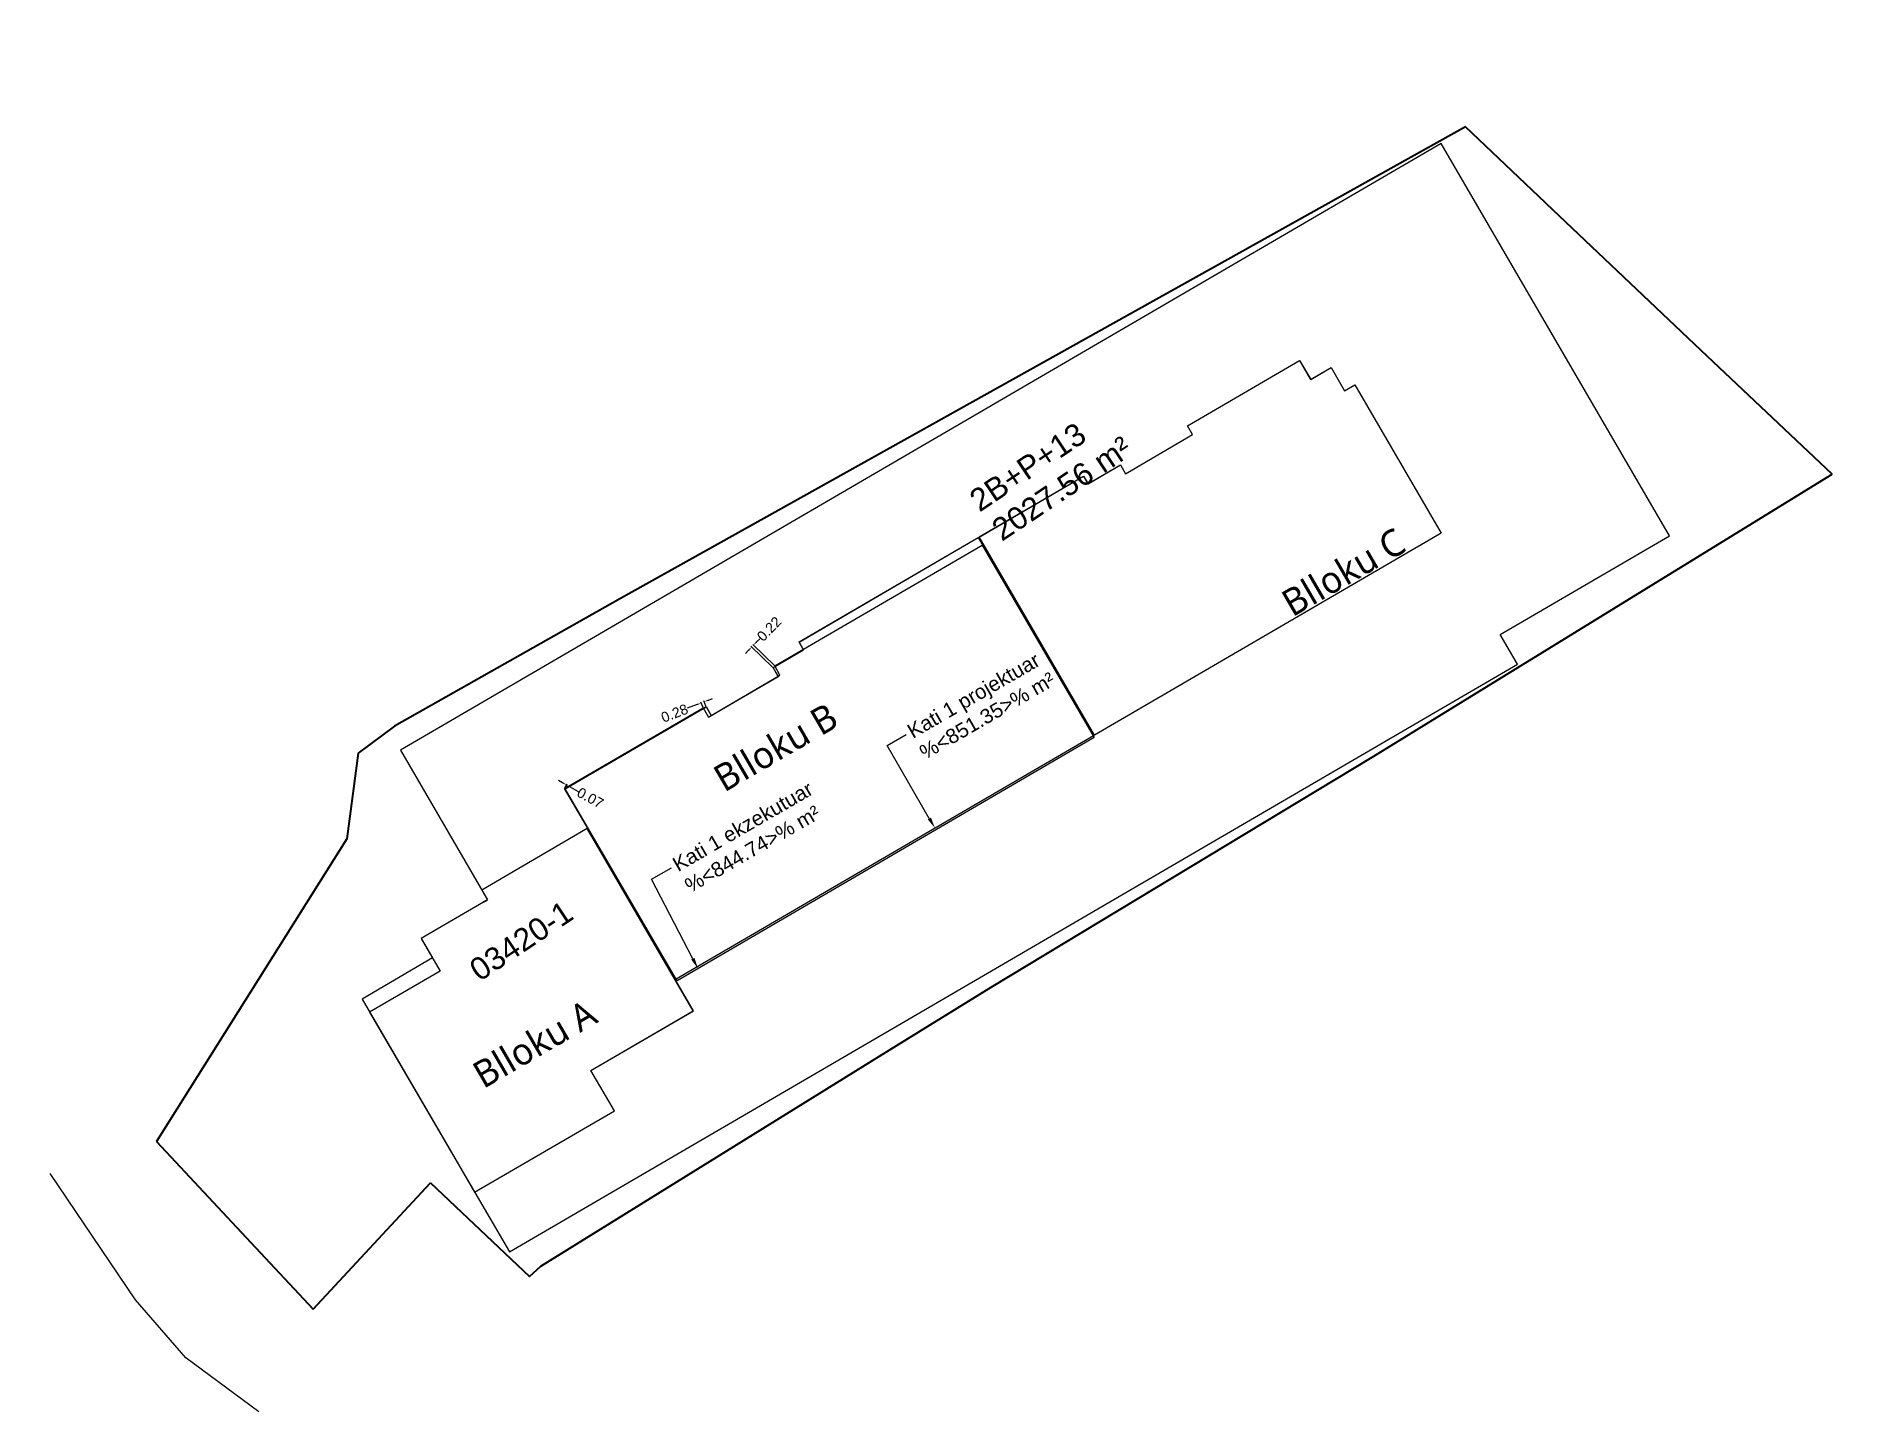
# Model space of a CAD drawing. Header units: metres. Extents: x 7424970 to 7511300, y 4693080 to 4707800.
# Drawn here: x 7511138.4 to 7511299.9, y 4693080.3 to 4693202.6 of the extents above; entities outside this region: 2.
import ezdxf
from ezdxf import colors
from ezdxf.entities.mleader import LeaderData, LeaderLine
from ezdxf.math import Vec2, Vec3

# ---------------------------------------------------------------- set-up
doc = ezdxf.new("R2010")
doc.units = ezdxf.units.M
doc.linetypes.add('1_300', pattern=[2010, 1059, -528, 0, -423])
for name, color, linetype, lineweight in [('2D Drafting - General_Pen_No__1', 7, 'Continuous', 13), ('asfalt pikat', 183, 'Continuous', 0), ('Drawing & Figure_Pen_No__101', 252, 'Continuous', 13), ('kati 1 ekzekutim', 1, 'Continuous', 0), ('kati 1 ekzekutim pikat', 1, 'Continuous', 0), ('Kati 1 projekt', 7, 'Continuous', 0), ('Parc-Baz', 7, 'Continuous', 0), ('projekti b2', 5, 'Continuous', 0)]:
    doc.layers.add(name, color=color, linetype=linetype, lineweight=lineweight)
doc.layers.add('2D Drafting - General_Pen_No__8', color=7, linetype='Continuous', lineweight=35, true_color=0xa80f02)
doc.styles.add('GENERATED_STYLE_2', font='Microsoft YaHei UI.ttf')
doc.styles.get("Standard").update_dxf_attribs({"font": 'arial.ttf'})
doc.dimstyles.get("Standard").update_dxf_attribs({"dimtxt": 0.18, "dimasz": 0.18, "dimexe": 0.18, "dimexo": 0.0625, "dimgap": 0.09, "dimtad": 0, "dimtih": 1, "dimtoh": 1, "dimdec": 4, "dimzin": 0, "dimdsep": 46, "dimtxsty": 'Standard', "dimcen": 0.09, "dimadec": 0, "dimazin": 0, "dimtfac": 1, "dimtdec": 4, "dimtofl": 0, "dimtmove": 0, "dimatfit": 3, "dimfxl": 1, "dimtolj": 1, "dimtzin": 0, "dimarcsym": 0})

# ---------------------------------------------------------------- blocks, each defined once
blk = doc.blocks.new('CLB9C14.tmp')
at = {"layer": '2D Drafting - General_Pen_No__1', "color": 7, "linetype": 'Continuous', "lineweight": 13, "flags": 128}
for points in [[(47.23, 16.27), (47.23, 35.87), (61.73, 35.87), (61.73, 34.97), (68.63, 34.97), (68.63, 35.87), (71.78, 35.87), (71.78, 36.67), (90.23, 36.67), (90.23, 16.27)], [(101.08, 36.67), (101.08, 35.87), (104.43, 35.87), (104.43, 34.97), (111.33, 34.97), (111.33, 35.87), (122.88, 35.87), (122.88, 33.92), (124.98, 33.92), (124.98, 31.52), (126.03, 31.52), (126.03, 16.27), (90.33, 16.27), (90.33, 36.67)], [(22.18, 8.92), (36.58, 8.92), (36.58, 13.07), (47.13, 13.07), (47.13, 31.82), (36.28, 31.82), (36.28, 30.82), (29.43, 30.82), (29.43, 28.82), (22.18, 28.82), (22.18, 13.07)]]:
    blk.add_lwpolyline(points, close=True, dxfattribs=at)
at = {"layer": '2D Drafting - General_Pen_No__8', "color": 14, "linetype": '1_300', "lineweight": 35, "true_color": 0xa80f02}
blk.add_lwpolyline([(0, 27.08), (2.72, 15.09), (4.53, 7.17), (19.21, 11.62), (22.63, 0), (23.98, 0.28), (39.93, 0.71), (61.14, 1.28), (71.09, 1.54), (110.7, 2.13), (158.74, 3.27), (154.19, 18.64), (148.89, 36.84), (148.84, 36.98), (146.1, 46.4), (59.99, 48.02), (36.89, 48.35), (32.89, 47.88), (28.19, 41.8)], close=True, dxfattribs=at)
blk = doc.blocks.new('*D68')
at = {"layer": 'Defpoints', "color": 0, "transparency": 16777216}
for p in [(7511185.42, 4693135.75, 627.31), (7511185.48, 4693135.72), (7511185.59, 4693136.06)]:
    blk.add_point(p, dxfattribs=at)
at = {"layer": 'kati 1 ekzekutim', "color": 0, "lineweight": -2, "transparency": 16777216}
for p, q in [((7511185.24, 4693136.25), (7511184.89, 4693136.44)), ((7511185.44, 4693135.78), (7511185.63, 4693136.14)), ((7511185.5, 4693135.74), (7511185.69, 4693136.1)), ((7511186, 4693135.83), (7511186.64, 4693135.48))]:
    blk.add_line(p, q, dxfattribs=at)
at = {"layer": 'kati 1 ekzekutim', "color": 0, "transparency": 16777216}
for points in [[(7511185.27, 4693136.31), (7511185.21, 4693136.19), (7511185.59, 4693136.06)], [(7511186.03, 4693135.89), (7511185.97, 4693135.77), (7511185.65, 4693136.02)]]:
    blk.add_solid(points, dxfattribs=at)
at = {"layer": 'kati 1 ekzekutim', "color": 0, "transparency": 16777216, "insert": (7511187.71, 4693134.9), "char_height": 0.9, "attachment_point": 5, "rotation": 331.3952}
blk.add_mtext('\\A1;0.07', dxfattribs=at)
blk = doc.blocks.new('*D70')
at = {"layer": 'Defpoints', "color": 0, "transparency": 16777216}
for p in [(7511197.58, 4693143.34), (7511197.75, 4693142.92, 627.34), (7511198.01, 4693143.02)]:
    blk.add_point(p, dxfattribs=at)
at = {"layer": 'kati 1 ekzekutim', "color": 0, "lineweight": -2, "transparency": 16777216}
for p, q in [((7511198.22, 4693143.59), (7511198.59, 4693143.73)), ((7511197.21, 4693143.2), (7511196.34, 4693142.87)), ((7511197.74, 4693142.95), (7511197.55, 4693143.43)), ((7511198, 4693143.05), (7511197.81, 4693143.53))]:
    blk.add_line(p, q, dxfattribs=at)
at = {"layer": 'kati 1 ekzekutim', "color": 0, "transparency": 16777216}
for points in [[(7511197.19, 4693143.26), (7511197.23, 4693143.14), (7511197.58, 4693143.34)], [(7511198.19, 4693143.65), (7511198.24, 4693143.53), (7511197.84, 4693143.45)]]:
    blk.add_solid(points, dxfattribs=at)
at = {"layer": 'kati 1 ekzekutim', "color": 0, "transparency": 16777216, "insert": (7511195.21, 4693142.43), "char_height": 0.9, "attachment_point": 5, "rotation": 21.0575}
blk.add_mtext('\\A1;0.28', dxfattribs=at)
blk = doc.blocks.new('*D72')
at = {"layer": 'Defpoints', "color": 0, "transparency": 16777216}
for p in [(7511202.23, 4693148.49), (7511203.97, 4693146.49), (7511204.12, 4693146.65, 627.34)]:
    blk.add_point(p, dxfattribs=at)
at = {"layer": 'kati 1 ekzekutim', "color": 0, "lineweight": -2, "transparency": 16777216}
for p, q in [((7511204.1, 4693146.67), (7511202.17, 4693148.55)), ((7511202.51, 4693148.78), (7511202.79, 4693149.06)), ((7511201.8, 4693148.05), (7511201.52, 4693147.76)), ((7511203.95, 4693146.51), (7511202.01, 4693148.4))]:
    blk.add_line(p, q, dxfattribs=at)
at = {"layer": 'kati 1 ekzekutim', "color": 0, "transparency": 16777216}
for points in [[(7511202.46, 4693148.82), (7511202.56, 4693148.73), (7511202.23, 4693148.49)], [(7511201.75, 4693148.09), (7511201.85, 4693148), (7511202.08, 4693148.33)]]:
    blk.add_solid(points, dxfattribs=at)
at = {"layer": 'kati 1 ekzekutim', "color": 0, "transparency": 16777216, "insert": (7511203.63, 4693149.93), "char_height": 0.9, "attachment_point": 5, "rotation": 45.8131}
blk.add_mtext('\\A1;0.22', dxfattribs=at)

msp = doc.modelspace()

# ---------------------------------------------------------------- linework, layer by layer
at = {"color": 7, "linetype": 'Continuous', "lineweight": 30}
msp.add_line((7511178.521, 4693125.814), (7511178.175, 4693125.612), dxfattribs=at)
at = {"color": 4, "flags": 128}
msp.add_lwpolyline([(7425065.77, 4707784.187), (7425058.015, 4707797.492), (7425055.293, 4707795.906), (7425052.977, 4707799.88), (7425042.998, 4707794.064), (7425043.577, 4707793.071), (7425037.616, 4707789.596), (7425037.037, 4707790.59), (7425006.107, 4707772.563), (7425006.686, 4707771.569), (7425000.725, 4707768.094), (7425000.146, 4707769.088), (7424987.618, 4707761.786), (7424990.287, 4707757.207), (7424974.908, 4707748.244), (7424976.595, 4707745.35), (7424970.332, 4707741.699), (7424979.673, 4707725.673), (7424992.114, 4707732.924), (7424990.125, 4707736.336), (7424999.239, 4707741.649), (7424997.603, 4707744.457)], close=True, dxfattribs=at)
msp.add_lwpolyline([(7425065.77, 4707784.187), (7425058.015, 4707797.492), (7425055.293, 4707795.906), (7425052.977, 4707799.88), (7425042.998, 4707794.064), (7425043.577, 4707793.071), (7425037.616, 4707789.596), (7425037.037, 4707790.59), (7425006.107, 4707772.563), (7425006.686, 4707771.569), (7425000.725, 4707768.094), (7425000.146, 4707769.088), (7424987.618, 4707761.786), (7424990.287, 4707757.207), (7424974.908, 4707748.244), (7424976.595, 4707745.35), (7424970.332, 4707741.699), (7424979.673, 4707725.673), (7424992.114, 4707732.924), (7424990.125, 4707736.336), (7424999.239, 4707741.649), (7424997.603, 4707744.457)], close=True, dxfattribs=at)
at = {"layer": '2D Drafting - General_Pen_No__8', "color": 14, "linetype": '1_300', "lineweight": 35, "true_color": 0xa80f02}
msp.add_lwpolyline([(7511149.107, 4693104.338), (7511157.49, 4693095.35), (7511163.042, 4693089.419), (7511173.489, 4693100.651), (7511182.296, 4693092.338), (7511183.316, 4693093.257), (7511196.886, 4693101.661), (7511214.925, 4693112.833), (7511223.387, 4693118.074), (7511257.308, 4693138.522), (7511298.249, 4693163.699), (7511286.572, 4693174.693), (7511272.83, 4693187.74), (7511272.717, 4693187.844), (7511265.6, 4693194.599), (7511190.39, 4693152.64), (7511170.27, 4693141.29), (7511167.048, 4693138.865), (7511166.048, 4693131.246)], close=True, dxfattribs=at)
at = {"layer": 'asfalt pikat'}
msp.add_polyline3d([(7511158.191, 4693080.299, 623.644), (7511151.717, 4693085.089, 623.726), (7511147.242, 4693090.254, 623.794), (7511139.618, 4693101.488, 623.972)], dxfattribs=at)
at = {"layer": 'kati 1 ekzekutim', "elevation": 627.309, "flags": 128}
msp.add_lwpolyline([(7511195.44, 4693118.621), (7511185.423, 4693135.748), (7511197.748, 4693142.917), (7511198.231, 4693142.084), (7511204.591, 4693145.814), (7511204.124, 4693146.65), (7511222.596, 4693157.383), (7511232.545, 4693140.287), (7511195.44, 4693118.621)], dxfattribs=at)
at = {"layer": 'Kati 1 projekt', "color": 7, "linetype": 'Continuous', "lineweight": 13, "flags": 128}
for points in [[(7511231.603, 4693163.524), (7511232.006, 4693162.832), (7511234.9, 4693164.519), (7511235.354, 4693163.742), (7511241.315, 4693167.216), (7511240.862, 4693167.994), (7511250.84, 4693173.81), (7511251.822, 4693172.125), (7511253.637, 4693173.183), (7511254.845, 4693171.109), (7511255.752, 4693171.638), (7511263.432, 4693158.462), (7511232.588, 4693140.486), (7511222.316, 4693158.11)], [(7511195.351, 4693118.782), (7511185.482, 4693135.716), (7511198.009, 4693143.018), (7511198.462, 4693142.24), (7511204.424, 4693145.715), (7511203.97, 4693146.492), (7511206.692, 4693148.078), (7511206.289, 4693148.769), (7511222.229, 4693158.06), (7511232.502, 4693140.435)], [(7511177.41, 4693099.818), (7511189.851, 4693107.069), (7511187.761, 4693110.655), (7511196.876, 4693115.967), (7511187.435, 4693132.167), (7511178.061, 4693126.703), (7511178.564, 4693125.839), (7511172.646, 4693122.39), (7511173.653, 4693120.662), (7511167.389, 4693117.011), (7511175.32, 4693103.404)]]:
    msp.add_lwpolyline(points, close=True, dxfattribs=at)
at = {"layer": 'Parc-Baz', "flags": 128}
msp.add_lwpolyline([(7511182.297, 4693092.338), (7511173.489, 4693100.651), (7511163.042, 4693089.419), (7511157.49, 4693095.35), (7511149.107, 4693104.338), (7511166.048, 4693131.246), (7511167.048, 4693138.865), (7511170.27, 4693141.29), (7511190.39, 4693152.64), (7511265.6, 4693194.599), (7511272.717, 4693187.844), (7511272.83, 4693187.74), (7511286.572, 4693174.693), (7511298.249, 4693163.699), (7511274.995, 4693149.399), (7511262.759, 4693141.874), (7511257.308, 4693138.522), (7511250.183, 4693134.227), (7511240.833, 4693128.591), (7511237.876, 4693126.808), (7511230.89, 4693122.597), (7511223.387, 4693118.074), (7511214.925, 4693112.833), (7511196.886, 4693101.661), (7511183.316, 4693093.257), (7511182.297, 4693092.338)], dxfattribs=at)
at = {"layer": 'projekti b2'}
msp.add_lwpolyline([(7511283.772, 4693158.222), (7511263.429, 4693193.126), (7511170.809, 4693139.144), (7511178.564, 4693125.839), (7511172.646, 4693122.39), (7511174.333, 4693119.495), (7511168.069, 4693115.845), (7511180.507, 4693094.505), (7511270.23, 4693146.799), (7511268.694, 4693149.434), (7511283.772, 4693158.222)], close=True, dxfattribs=at)

# ---------------------------------------------------------------- block references
at = {"layer": 'Kati 1 projekt', "color": 3, "rotation": 30.23545305571858}
msp.add_blockref('CLB9C14.tmp', (7511162.743, 4693080.941), dxfattribs=at)

# ---------------------------------------------------------------- texts
msp.add_text('2B+P+13', height=2, rotation=33.79361).set_placement((7511222.354, 4693160.276))
at = {"color": 0}
msp.add_text('2027.56 m²', height=2, rotation=33.79361, dxfattribs=at).set_placement((7511224.34, 4693157.671))
at = {"layer": 'Drawing & Figure_Pen_No__101', "color": 252, "linetype": 'Continuous', "lineweight": 13, "char_height": 2.4, "attachment_point": 8, "rotation": 30.23545, "style": 'GENERATED_STYLE_2'}
for s, insert in [('\\A1;Blloku C', (7511255.357, 4693153.916)), ('\\A1;Blloku B', (7511204.816, 4693138.34)), ('\\A1;Blloku A', (7511183.367, 4693111.958))]:
    msp.add_mtext(s, dxfattribs=dict(at, insert=insert))
at = {"layer": 'Parc-Baz'}
msp.add_text('03420-1', height=2, rotation=33.79361, dxfattribs=at).set_placement((7511177.844, 4693118.509))

# ---------------------------------------------------------------- dimensions: what is measured, and where the dimension line sits
at = {"layer": 'kati 1 ekzekutim', "color": 5}
for base, p1, p2, angle, picture, middle in [((7511202.231, 4693148.49), (7511203.97, 4693146.492), (7511204.124, 4693146.65, 627.344), 45.81306, '*D72', (7511203.631, 4693149.931)), ((7511197.583, 4693143.345), (7511198.009, 4693143.018), (7511197.748, 4693142.917, 627.34), 201.05755, '*D70', (7511195.207, 4693142.43)), ((7511185.591, 4693136.056), (7511185.482, 4693135.716), (7511185.423, 4693135.748, 627.309), 151.3952, '*D68', (7511187.711, 4693134.9))]:
    dim = msp.add_linear_dim(base=base, p1=p1, p2=p2, angle=angle, dimstyle='Standard', override={"dimscale": 0.5, "dimtxt": 1.8, "dimasz": 0.8, "dimtih": 0, "dimtoh": 0, "dimdec": 2, "dimcen": 0, "dimtdec": 2}, dxfattribs=at)
    dim.commit()
    dim.dimension.update_dxf_attribs({"geometry": picture, "text_midpoint": middle, "dimtype": 161})

# ---------------------------------------------------------------- leaders
at = {"layer": 'kati 1 ekzekutim pikat'}
ml = msp.add_multileader_mtext('Standard', dxfattribs=at)
ml.set_content('Kati 1 ekzekutuar\\P%<844.74>% m²', color=256)
ml.set_leader_properties()
ml.build(insert=Vec2(0, 0))
ml.multileader.update_dxf_attribs({"text_right_attachment_type": 6, "dogleg_length": 0.36, "arrow_head_size": 1})
ctx = ml.context
ctx.base_point, ctx.char_height, ctx.arrow_head_size, ctx.landing_gap_size, ctx.plane_origin, ctx.plane_x_axis, ctx.plane_y_axis = Vec3(7511194.943, 4693128.694), 1.3, 1, 0.3, Vec3(7511198.459, 4693113.34), Vec3(0.8660254, 0.5), Vec3(-0.5, 0.8660254)
ctx.right_attachment = 6
notes = []
notes.append((ctx, [(0, (1, 1, 0), (7511193.155, 4693127.661), (0.8660254, 0.5), 2.065, [(0, [(7511197.299, 4693119.706)], 0, [])])]))
ctx.mtext.insert, ctx.mtext.text_direction, ctx.mtext.rotation, ctx.mtext.width, ctx.mtext.flow_direction = Vec3(7511194.873, 4693129.416), Vec3(0.8660254, 0.5), 0.5235988, 23.68605, 5
at = {"layer": 'Kati 1 projekt'}
ml = msp.add_multileader_mtext('Standard', dxfattribs=at)
ml.set_content('Kati 1 projektuar \\P%<851.35>% m²', color=256)
ml.set_leader_properties()
ml.build(insert=Vec2(0, 0))
ml.multileader.update_dxf_attribs({"text_right_attachment_type": 6, "dogleg_length": 0.36, "arrow_head_size": 1})
ctx = ml.context
ctx.base_point, ctx.char_height, ctx.arrow_head_size, ctx.landing_gap_size, ctx.plane_origin, ctx.plane_x_axis, ctx.plane_y_axis = Vec3(7511215.837, 4693140.547), 1.3, 1, 0.3, Vec3(7511223.272, 4693123.337), Vec3(0.8660254, 0.5), Vec3(-0.5, 0.8660254)
ctx.right_attachment = 6
notes.append((ctx, [(0, (1, 1, 0), (7511214.118, 4693139.555), (0.8660254, 0.5), 1.984, [(0, [(7511218.386, 4693132.208)], 0, [])])]))
ctx.mtext.insert, ctx.mtext.text_direction, ctx.mtext.rotation, ctx.mtext.flow_direction = Vec3(7511215.766, 4693141.27), Vec3(0.8660254, 0.5), 0.5235988, 5
for ctx, leaders in notes:
    for number, flags, end, landing, length, lines in leaders:
        leader = LeaderData()
        leader.index, (leader.has_last_leader_line, leader.has_dogleg_vector, leader.attachment_direction) = number, flags
        leader.last_leader_point, leader.dogleg_vector, leader.dogleg_length = Vec3(end), Vec3(landing), length
        for number, points, colour, breaks in lines:
            line = LeaderLine()
            line.index, line.vertices, line.color, line.breaks = number, Vec3.list(points), colors.encode_raw_color(colour), breaks
            leader.lines.append(line)
        ctx.leaders.append(leader)

doc.saveas('drawing.dxf')
